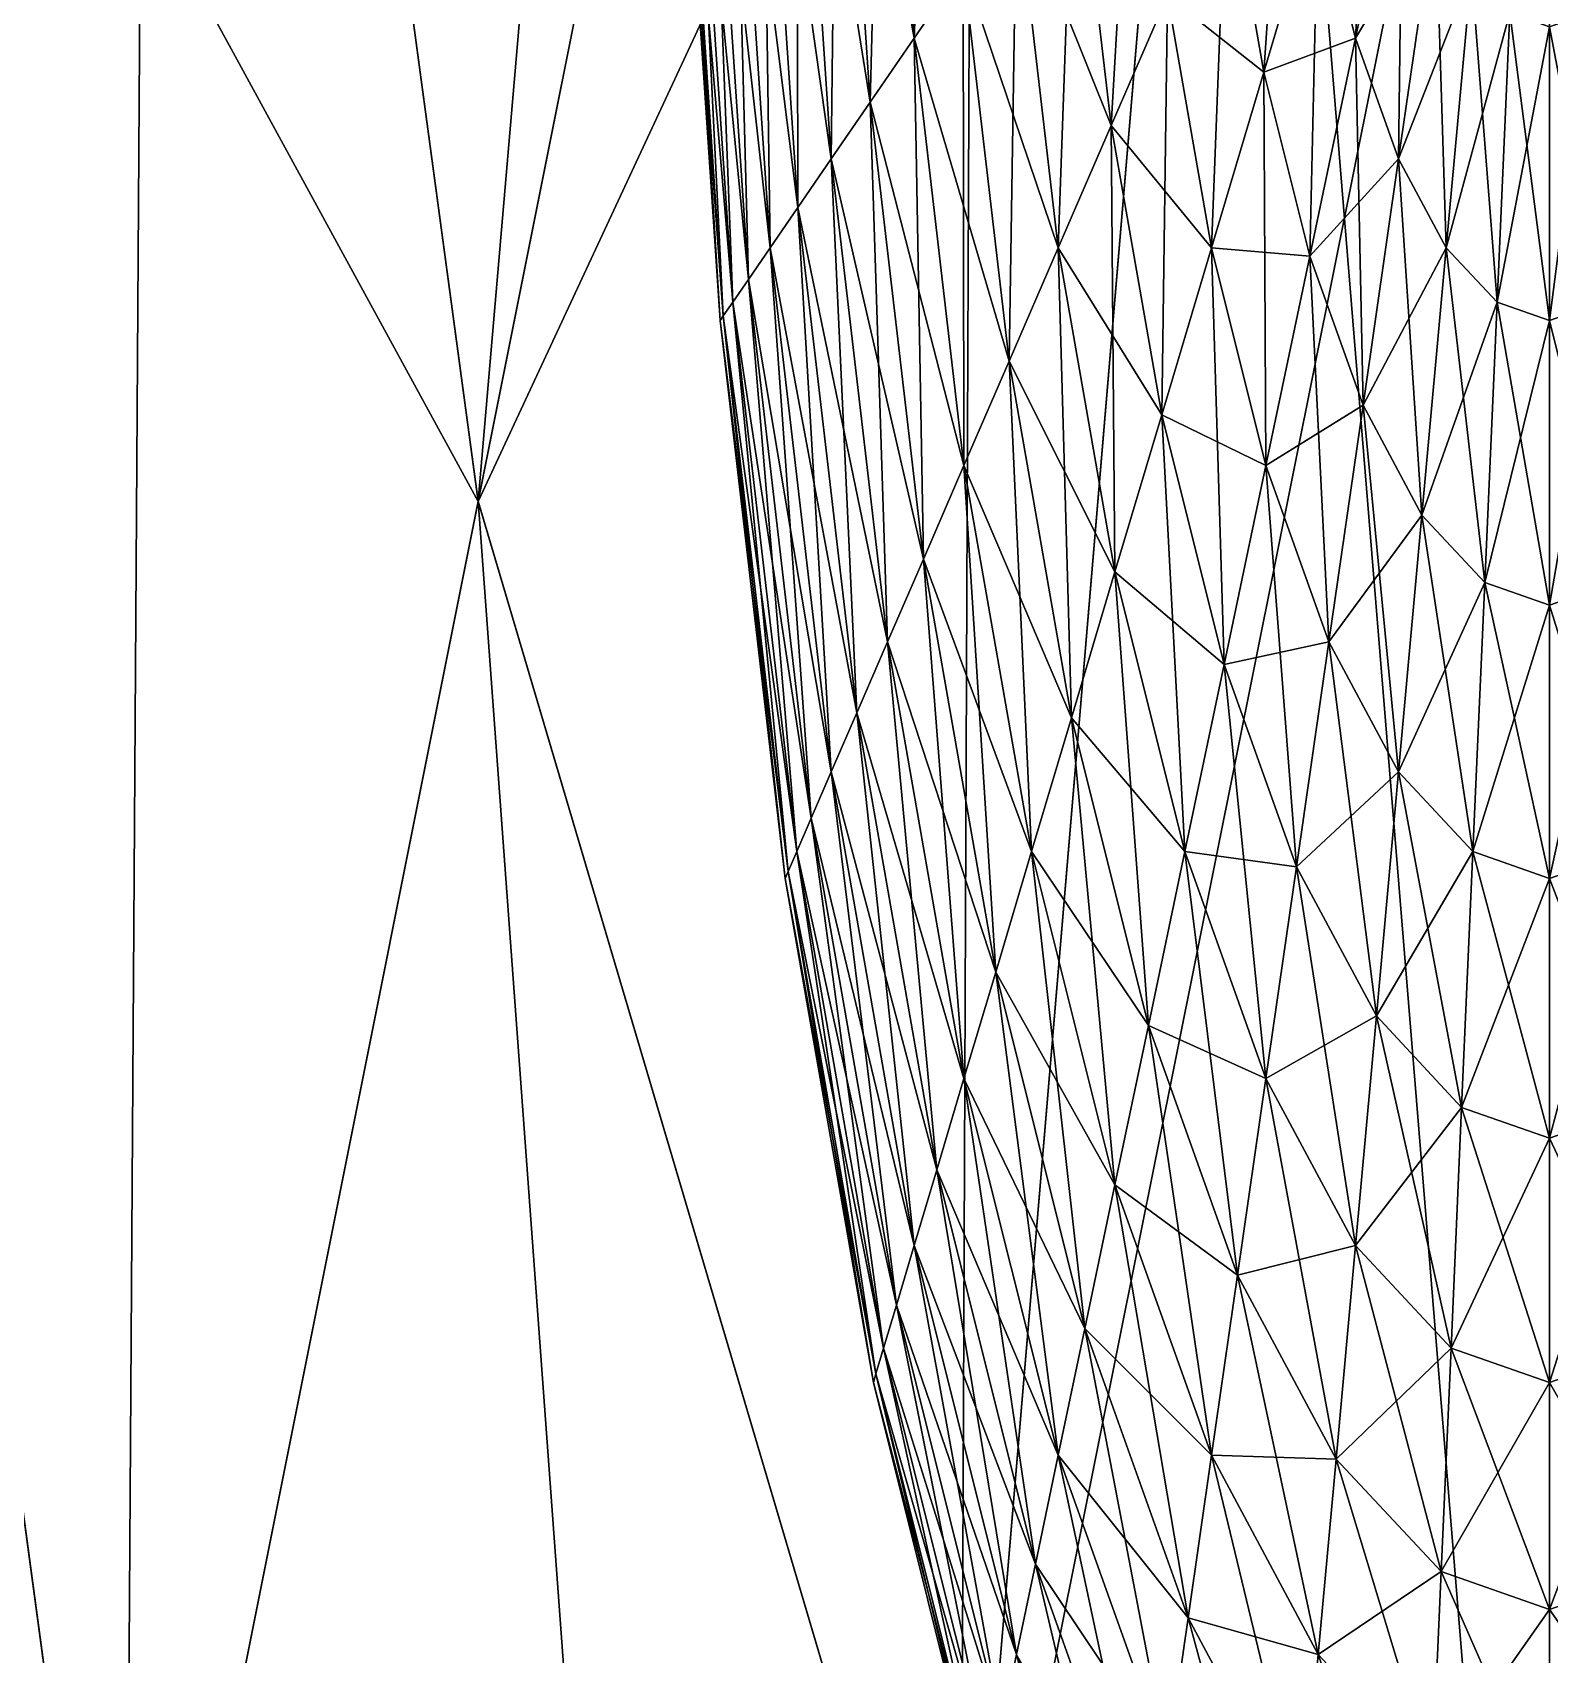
# Model space of a CAD drawing. Header units: metres. Extents: x -4.87 to 4.87, y -6.04 to 1.46.
# Drawn here: x -0.688 to 0, y -3.994 to -3.259 of the extents above; entities that cross this region are included whole.
import ezdxf

# ---------------------------------------------------------------- set-up
doc = ezdxf.new("R2010")
doc.units = ezdxf.units.M

msp = doc.modelspace()

# ---------------------------------------------------------------- linework, layer by layer
at = {"layer": 'Sphere'}
for points in [[(-0.48551, -3.47155, -0.21806), (-0.33816, -1.75674, -0.3167), (-0.6332, -2.37861, -0.21806)], [(-0.48551, -3.47155, -0.21806), (-0.25928, -2.34042, -0.3167), (-0.33816, -1.75674, -0.3167)], [(-0.25933, -2.34064, 0.61494), (-0.48555, -3.47174, 0.51631), (-0.63325, -2.37872, 0.51631)], [(-0.14257, -2.73508, 0.61494), (-0.48555, -3.47174, 0.51631), (-0.25933, -2.34064, 0.61494)], [(-0.26692, -4.21001, -0.21806), (-0.25928, -2.34042, -0.3167), (-0.48551, -3.47155, -0.21806)], [(-0.26692, -4.21001, -0.21806), (-0.14255, -2.73479, -0.3167), (-0.25928, -2.34042, -0.3167)], [(-0.48555, -3.47174, 0.51631), (-0.84194, -2.81857, 0.35908), (-0.63325, -2.37872, 0.51631)], [(-0.64554, -4.27172, -0.06084), (-0.6332, -2.37861, -0.21806), (-0.84192, -2.81853, -0.06084)], [(-0.64554, -4.27172, -0.06084), (-0.48551, -3.47155, -0.21806), (-0.6332, -2.37861, -0.21806)], [(-0.14257, -2.73508, 0.61494), (-0.26694, -4.21027, 0.51631), (-0.48555, -3.47174, 0.51631)], [(0, -2.87994, 0.61494), (-0.26694, -4.21027, 0.51631), (-0.14257, -2.73508, 0.61494)], [(0, -4.48123, -0.21806), (-0.14255, -2.73479, -0.3167), (-0.26692, -4.21001, -0.21806)], [(0, -4.48123, -0.21806), (0, -2.87964, -0.3167), (-0.14255, -2.73479, -0.3167)], [(-0.64555, -4.27179, 0.35908), (-0.92109, -2.98541, 0.14912), (-0.84194, -2.81857, 0.35908)], [(-0.48555, -3.47174, 0.51631), (-0.64555, -4.27179, 0.35908), (-0.84194, -2.81857, 0.35908)], [(-0.70625, -4.57526, 0.14912), (-0.64554, -4.27172, -0.06084), (-0.84192, -2.81853, -0.06084)], [(0, -2.87994, 0.61494), (0, -4.48151, 0.51631), (-0.26694, -4.21027, 0.51631)], [(-0.64555, -4.27179, 0.35908), (-0.70625, -4.57526, 0.14912), (-0.92109, -2.98541, 0.14912)], [(-0.26694, -4.21027, 0.51631), (-0.64555, -4.27179, 0.35908), (-0.48555, -3.47174, 0.51631)], [(-0.3549, -5.2536, -0.06084), (-0.48551, -3.47155, -0.21806), (-0.64554, -4.27172, -0.06084)], [(-0.3549, -5.2536, -0.06084), (-0.26692, -4.21001, -0.21806), (-0.48551, -3.47155, -0.21806)]]:
    msp.add_3dface(points, dxfattribs=at)
at = {"layer": 'Sphere 1'}
for points in [[(-0.28794, -3.26168, 0.09847), (-0.27854, -3.03894, 0.07274), (-0.30176, -3.05531, 0.09847)], [(-0.28794, -3.26168, 0.09847), (-0.26578, -3.22943, 0.07274), (-0.27854, -3.03894, 0.07274)], [(-0.28794, -3.26168, 0.6127), (-0.32268, -3.07007, 0.58501), (-0.30176, -3.05531, 0.6127)], [(-0.3079, -3.29074, 0.12615), (-0.30176, -3.05531, 0.09847), (-0.32268, -3.07007, 0.12615)], [(-0.3079, -3.29074, 0.12615), (-0.28794, -3.26168, 0.09847), (-0.30176, -3.05531, 0.09847)], [(-0.26578, -3.22943, 0.63842), (-0.28794, -3.26168, 0.6127), (-0.30176, -3.05531, 0.6127)], [(-0.3079, -3.29074, 0.58501), (-0.34115, -3.08309, 0.55558), (-0.32268, -3.07007, 0.58501)], [(-0.32552, -3.31639, 0.15558), (-0.32268, -3.07007, 0.12615), (-0.34115, -3.08309, 0.15558)], [(-0.32552, -3.31639, 0.15558), (-0.3079, -3.29074, 0.12615), (-0.32268, -3.07007, 0.12615)], [(-0.28794, -3.26168, 0.6127), (-0.3079, -3.29074, 0.58501), (-0.32268, -3.07007, 0.58501)], [(-0.32552, -3.31639, 0.55558), (-0.35701, -3.09428, 0.52463), (-0.34115, -3.08309, 0.55558)], [(-0.34066, -3.33844, 0.18653), (-0.34115, -3.08309, 0.15558), (-0.35701, -3.09428, 0.18653)], [(-0.3079, -3.29074, 0.58501), (-0.32552, -3.31639, 0.55558), (-0.34115, -3.08309, 0.55558)], [(-0.34066, -3.33844, 0.18653), (-0.32552, -3.31639, 0.15558), (-0.34115, -3.08309, 0.15558)], [(-0.34066, -3.33844, 0.52463), (-0.37017, -3.10356, 0.49239), (-0.35701, -3.09428, 0.52463)], [(-0.35321, -3.35671, 0.21877), (-0.35701, -3.09428, 0.18653), (-0.37017, -3.10356, 0.21877)], [(-0.32552, -3.31639, 0.55558), (-0.34066, -3.33844, 0.52463), (-0.35701, -3.09428, 0.52463)], [(-0.35321, -3.35671, 0.21877), (-0.34066, -3.33844, 0.18653), (-0.35701, -3.09428, 0.18653)], [(-0.35321, -3.35671, 0.49239), (-0.3805, -3.11085, 0.45911), (-0.37017, -3.10356, 0.49239)], [(-0.36307, -3.37106, 0.25205), (-0.37017, -3.10356, 0.21877), (-0.3805, -3.11085, 0.25205)], [(-0.34066, -3.33844, 0.52463), (-0.35321, -3.35671, 0.49239), (-0.37017, -3.10356, 0.49239)], [(-0.36307, -3.37106, 0.25205), (-0.35321, -3.35671, 0.21877), (-0.37017, -3.10356, 0.21877)], [(-0.08794, -3.26168, -0.0203), (-0.07931, -3.10866, -0.03079), (-0.1048, -3.19423, -0.0203)], [(-0.08794, -3.26168, -0.0203), (-0.06655, -3.1597, -0.03079), (-0.07931, -3.10866, -0.03079)], [(-0.37017, -3.38139, 0.42504), (-0.39242, -3.11926, 0.39044), (-0.38794, -3.11609, 0.42504)], [(-0.37445, -3.38763, 0.32072), (-0.38794, -3.11609, 0.28612), (-0.39242, -3.11926, 0.32072)], [(-0.36307, -3.37106, 0.45911), (-0.38794, -3.11609, 0.42504), (-0.3805, -3.11085, 0.45911)], [(-0.37017, -3.38139, 0.28612), (-0.3805, -3.11085, 0.25205), (-0.38794, -3.11609, 0.28612)], [(-0.36307, -3.37106, 0.45911), (-0.37017, -3.38139, 0.42504), (-0.38794, -3.11609, 0.42504)], [(-0.37445, -3.38763, 0.32072), (-0.37017, -3.38139, 0.28612), (-0.38794, -3.11609, 0.28612)], [(-0.35321, -3.35671, 0.49239), (-0.36307, -3.37106, 0.45911), (-0.3805, -3.11085, 0.45911)], [(-0.37017, -3.38139, 0.28612), (-0.36307, -3.37106, 0.25205), (-0.3805, -3.11085, 0.25205)], [(-0.19869, -3.30134, 0.02792), (-0.18794, -3.11609, 0.00917), (-0.21559, -3.15635, 0.02792)], [(-0.19869, -3.30134, 0.02792), (-0.1732, -3.24248, 0.00917), (-0.18794, -3.11609, 0.00917)], [(-0.1295, -3.27712, -0.00694), (-0.11848, -3.11609, -0.0203), (-0.1464, -3.18057, -0.00694)], [(-0.1295, -3.27712, -0.00694), (-0.1048, -3.19423, -0.0203), (-0.11848, -3.11609, -0.0203)], [(-0.37445, -3.38763, 0.39044), (-0.39392, -3.12031, 0.35558), (-0.39242, -3.11926, 0.39044)], [(-0.37588, -3.38971, 0.35558), (-0.39242, -3.11926, 0.32072), (-0.39392, -3.12031, 0.35558)], [(-0.37445, -3.38763, 0.39044), (-0.37588, -3.38971, 0.35558), (-0.39392, -3.12031, 0.35558)], [(-0.37017, -3.38139, 0.42504), (-0.37445, -3.38763, 0.39044), (-0.39242, -3.11926, 0.39044)], [(-0.37588, -3.38971, 0.35558), (-0.37445, -3.38763, 0.32072), (-0.39242, -3.11926, 0.32072)], [(-0.22267, -3.35671, 0.04916), (-0.21559, -3.15635, 0.02792), (-0.24161, -3.19423, 0.04916)], [(-0.19869, -3.30134, 0.68324), (-0.24161, -3.19423, 0.662), (-0.21559, -3.15636, 0.68324)], [(-0.22267, -3.35671, 0.04916), (-0.19869, -3.30134, 0.02792), (-0.21559, -3.15635, 0.02792)], [(-0.1732, -3.24248, 0.70199), (-0.19869, -3.30134, 0.68324), (-0.21559, -3.15636, 0.68324)], [(-0.06655, -3.1597, 0.74195), (-0.08794, -3.26168, 0.73146), (-0.1048, -3.19423, 0.73146)], [(-0.05176, -3.20111, 0.74195), (-0.08794, -3.26168, 0.73146), (-0.06655, -3.1597, 0.74195)], [(-0.0684, -3.31639, -0.0203), (-0.06655, -3.1597, -0.03079), (-0.08794, -3.26168, -0.0203)], [(-0.0684, -3.31639, -0.0203), (-0.05176, -3.2011, -0.03079), (-0.06655, -3.1597, -0.03079)], [(-0.1295, -3.27712, 0.7181), (-0.1732, -3.24248, 0.70199), (-0.1464, -3.18057, 0.7181)], [(-0.15321, -3.35671, 0.00917), (-0.1464, -3.18057, -0.00694), (-0.1732, -3.24248, 0.00917)], [(-0.15321, -3.35671, 0.00917), (-0.1295, -3.27712, -0.00694), (-0.1464, -3.18057, -0.00694)], [(-0.1048, -3.19423, 0.73146), (-0.1295, -3.27712, 0.7181), (-0.1464, -3.18057, 0.7181)], [(-0.22267, -3.35671, 0.662), (-0.26578, -3.22943, 0.63842), (-0.24161, -3.19423, 0.662)], [(-0.24495, -3.40816, 0.07274), (-0.24161, -3.19423, 0.04916), (-0.26578, -3.22943, 0.07274)], [(-0.24495, -3.40816, 0.07274), (-0.22267, -3.35671, 0.04916), (-0.24161, -3.19423, 0.04916)], [(-0.19869, -3.30134, 0.68324), (-0.22267, -3.35671, 0.662), (-0.24161, -3.19423, 0.662)], [(-0.08794, -3.26168, 0.73146), (-0.1295, -3.27712, 0.7181), (-0.1048, -3.19423, 0.73146)], [(-0.10866, -3.36047, -0.00694), (-0.1048, -3.19423, -0.0203), (-0.1295, -3.27712, -0.00694)], [(-0.10866, -3.36047, -0.00694), (-0.08794, -3.26168, -0.0203), (-0.1048, -3.19423, -0.0203)], [(-0.05176, -3.20111, 0.74195), (-0.0684, -3.31639, 0.73146), (-0.08794, -3.26168, 0.73146)], [(-0.04679, -3.3567, -0.0203), (-0.05176, -3.2011, -0.03079), (-0.0684, -3.31639, -0.0203)], [(-0.03541, -3.23161, 0.74195), (-0.0684, -3.31639, 0.73146), (-0.05176, -3.20111, 0.74195)], [(-0.04679, -3.3567, -0.0203), (-0.03541, -3.23161, -0.03079), (-0.05176, -3.2011, -0.03079)], [(-0.24495, -3.40816, 0.63842), (-0.28794, -3.26168, 0.6127), (-0.26578, -3.22943, 0.63842)], [(-0.26536, -3.45531, 0.09847), (-0.26578, -3.22943, 0.07274), (-0.28794, -3.26168, 0.09847)], [(-0.22267, -3.35671, 0.662), (-0.24495, -3.40816, 0.63842), (-0.26578, -3.22943, 0.63842)], [(-0.26536, -3.45531, 0.09847), (-0.24495, -3.40816, 0.07274), (-0.26578, -3.22943, 0.07274)], [(-0.03541, -3.23161, 0.74195), (-0.04679, -3.35671, 0.73146), (-0.0684, -3.31639, 0.73146)], [(-0.01798, -3.25029, 0.74195), (-0.04679, -3.35671, 0.73146), (-0.03541, -3.23161, 0.74195)], [(-0.02376, -3.38139, -0.0203), (-0.03541, -3.23161, -0.03079), (-0.04679, -3.3567, -0.0203)], [(-0.02376, -3.38139, -0.0203), (-0.01798, -3.25029, -0.03079), (-0.03541, -3.23161, -0.03079)], [(-0.15321, -3.35671, 0.70199), (-0.19869, -3.30134, 0.68324), (-0.1732, -3.24248, 0.70199)], [(-0.17575, -3.43238, 0.02792), (-0.1732, -3.24248, 0.00917), (-0.19869, -3.30134, 0.02792)], [(-0.17575, -3.43238, 0.02792), (-0.15321, -3.35671, 0.00917), (-0.1732, -3.24248, 0.00917)], [(-0.1295, -3.27712, 0.7181), (-0.15321, -3.35671, 0.70199), (-0.1732, -3.24248, 0.70199)], [(-0.01798, -3.25029, 0.74195), (-0.02376, -3.38139, 0.73146), (-0.04679, -3.35671, 0.73146)], [(0, -3.25659, 0.74195), (-0.02376, -3.38139, 0.73146), (-0.01798, -3.25029, 0.74195)], [(0, -3.38971, -0.0203), (-0.01798, -3.25029, -0.03079), (-0.02376, -3.38139, -0.0203)], [(0, -3.38971, -0.0203), (0, -3.25659, -0.03079), (-0.01798, -3.25029, -0.03079)], [(0.01798, -3.25029, 0.74195), (0, -3.38971, 0.73146), (0, -3.25659, 0.74195)], [(0.01798, -3.25029, 0.74195), (0.02376, -3.38139, 0.73146), (0, -3.38971, 0.73146)], [(0.02376, -3.38139, -0.0203), (0.01798, -3.25029, -0.03079), (0, -3.25659, -0.03079)], [(-0.26536, -3.45531, 0.6127), (-0.3079, -3.29074, 0.58501), (-0.28794, -3.26168, 0.6127)], [(-0.28376, -3.4978, 0.12615), (-0.28794, -3.26168, 0.09847), (-0.3079, -3.29074, 0.12615)], [(-0.24495, -3.40816, 0.63842), (-0.26536, -3.45531, 0.6127), (-0.28794, -3.26168, 0.6127)], [(-0.28376, -3.4978, 0.12615), (-0.26536, -3.45531, 0.09847), (-0.28794, -3.26168, 0.09847)], [(-0.08794, -3.26168, 0.73146), (-0.10866, -3.36047, 0.7181), (-0.1295, -3.27712, 0.7181)], [(-0.0684, -3.31639, 0.73146), (-0.10866, -3.36047, 0.7181), (-0.08794, -3.26168, 0.73146)], [(-0.08452, -3.42807, -0.00694), (-0.08794, -3.26168, -0.0203), (-0.10866, -3.36047, -0.00694)], [(-0.08452, -3.42807, -0.00694), (-0.0684, -3.31639, -0.0203), (-0.08794, -3.26168, -0.0203)], [(0, -3.25659, 0.74195), (0, -3.38971, 0.73146), (-0.02376, -3.38139, 0.73146)], [(0.02376, -3.38139, -0.0203), (0, -3.25659, -0.03079), (0, -3.38971, -0.0203)], [(-0.10866, -3.36047, 0.7181), (-0.15321, -3.35671, 0.70199), (-0.1295, -3.27712, 0.7181)], [(-0.12856, -3.45531, 0.00917), (-0.1295, -3.27712, -0.00694), (-0.15321, -3.35671, 0.00917)], [(-0.12856, -3.45531, 0.00917), (-0.10866, -3.36047, -0.00694), (-0.1295, -3.27712, -0.00694)], [(-0.28376, -3.4978, 0.58501), (-0.32552, -3.31639, 0.55558), (-0.3079, -3.29074, 0.58501)], [(-0.3, -3.5353, 0.15558), (-0.3079, -3.29074, 0.12615), (-0.32552, -3.31639, 0.15558)], [(-0.26536, -3.45531, 0.6127), (-0.28376, -3.4978, 0.58501), (-0.3079, -3.29074, 0.58501)], [(-0.3, -3.5353, 0.15558), (-0.28376, -3.4978, 0.12615), (-0.3079, -3.29074, 0.12615)], [(-0.17575, -3.43238, 0.68324), (-0.22267, -3.35671, 0.662), (-0.19869, -3.30134, 0.68324)], [(-0.19696, -3.50356, 0.04916), (-0.19869, -3.30134, 0.02792), (-0.22267, -3.35671, 0.04916)], [(-0.15321, -3.35671, 0.70199), (-0.17575, -3.43238, 0.68324), (-0.19869, -3.30134, 0.68324)], [(-0.19696, -3.50356, 0.04916), (-0.17575, -3.43238, 0.02792), (-0.19869, -3.30134, 0.02792)], [(-0.3, -3.5353, 0.55558), (-0.34066, -3.33844, 0.52463), (-0.32552, -3.31639, 0.55558)], [(-0.31395, -3.56752, 0.18653), (-0.32552, -3.31639, 0.15558), (-0.34066, -3.33844, 0.18653)], [(-0.28376, -3.4978, 0.58501), (-0.3, -3.5353, 0.55558), (-0.32552, -3.31639, 0.55558)], [(-0.31395, -3.56752, 0.18653), (-0.3, -3.5353, 0.15558), (-0.32552, -3.31639, 0.15558)], [(-0.0684, -3.31639, 0.73146), (-0.08452, -3.42807, 0.7181), (-0.10866, -3.36047, 0.7181)], [(-0.04679, -3.35671, 0.73146), (-0.08452, -3.42807, 0.7181), (-0.0684, -3.31639, 0.73146)], [(-0.05782, -3.47788, -0.00694), (-0.0684, -3.31639, -0.0203), (-0.08452, -3.42807, -0.00694)], [(-0.05782, -3.47788, -0.00694), (-0.04679, -3.3567, -0.0203), (-0.0684, -3.31639, -0.0203)], [(-0.31395, -3.56752, 0.52463), (-0.35321, -3.35671, 0.49239), (-0.34066, -3.33844, 0.52463)], [(-0.32552, -3.59423, 0.21877), (-0.34066, -3.33844, 0.18653), (-0.35321, -3.35671, 0.21877)], [(-0.3, -3.5353, 0.55558), (-0.31395, -3.56752, 0.52463), (-0.34066, -3.33844, 0.52463)], [(-0.32552, -3.59423, 0.21877), (-0.31395, -3.56752, 0.18653), (-0.34066, -3.33844, 0.18653)], [(-0.32552, -3.59423, 0.49239), (-0.36307, -3.37106, 0.45911), (-0.35321, -3.35671, 0.49239)], [(-0.33461, -3.61522, 0.25205), (-0.35321, -3.35671, 0.21877), (-0.36307, -3.37106, 0.25205)], [(-0.31395, -3.56752, 0.52463), (-0.32552, -3.59423, 0.49239), (-0.35321, -3.35671, 0.49239)], [(-0.33461, -3.61522, 0.25205), (-0.32552, -3.59423, 0.21877), (-0.35321, -3.35671, 0.21877)], [(-0.19696, -3.50356, 0.662), (-0.24495, -3.40816, 0.63842), (-0.22267, -3.35671, 0.662)], [(-0.21667, -3.56971, 0.07274), (-0.22267, -3.35671, 0.04916), (-0.24495, -3.40816, 0.07274)], [(-0.17575, -3.43238, 0.68324), (-0.19696, -3.50356, 0.662), (-0.22267, -3.35671, 0.662)], [(-0.21667, -3.56971, 0.07274), (-0.19696, -3.50356, 0.04916), (-0.22267, -3.35671, 0.04916)], [(-0.12856, -3.45531, 0.70199), (-0.17575, -3.43238, 0.68324), (-0.15321, -3.35671, 0.70199)], [(-0.14747, -3.54549, 0.02792), (-0.15321, -3.35671, 0.00917), (-0.17575, -3.43238, 0.02792)], [(-0.10866, -3.36047, 0.7181), (-0.12856, -3.45531, 0.70199), (-0.15321, -3.35671, 0.70199)], [(-0.14747, -3.54549, 0.02792), (-0.12856, -3.45531, 0.00917), (-0.15321, -3.35671, 0.00917)], [(-0.04679, -3.35671, 0.73146), (-0.05782, -3.47789, 0.7181), (-0.08452, -3.42807, 0.7181)], [(-0.02935, -3.50839, -0.00694), (-0.04679, -3.3567, -0.0203), (-0.05782, -3.47788, -0.00694)], [(-0.02376, -3.38139, 0.73146), (-0.05782, -3.47789, 0.7181), (-0.04679, -3.35671, 0.73146)], [(-0.02935, -3.50839, -0.00694), (-0.02376, -3.38139, -0.0203), (-0.04679, -3.3567, -0.0203)], [(-0.08452, -3.42807, 0.7181), (-0.12856, -3.45531, 0.70199), (-0.10866, -3.36047, 0.7181)], [(-0.1, -3.5353, 0.00917), (-0.10866, -3.36047, -0.00694), (-0.12856, -3.45531, 0.00917)], [(-0.1, -3.5353, 0.00917), (-0.08452, -3.42807, -0.00694), (-0.10866, -3.36047, -0.00694)], [(-0.33461, -3.61522, 0.45911), (-0.37017, -3.38139, 0.42504), (-0.36307, -3.37106, 0.45911)], [(-0.34115, -3.63032, 0.28612), (-0.36307, -3.37106, 0.25205), (-0.37017, -3.38139, 0.28612)], [(-0.32552, -3.59423, 0.49239), (-0.33461, -3.61522, 0.45911), (-0.36307, -3.37106, 0.45911)], [(-0.34115, -3.63032, 0.28612), (-0.33461, -3.61522, 0.25205), (-0.36307, -3.37106, 0.25205)], [(-0.34115, -3.63032, 0.42504), (-0.37445, -3.38763, 0.39044), (-0.37017, -3.38139, 0.42504)], [(-0.34509, -3.63943, 0.32072), (-0.37017, -3.38139, 0.28612), (-0.37445, -3.38763, 0.32072)], [(-0.33461, -3.61522, 0.45911), (-0.34115, -3.63032, 0.42504), (-0.37017, -3.38139, 0.42504)], [(-0.34509, -3.63943, 0.32072), (-0.34115, -3.63032, 0.28612), (-0.37017, -3.38139, 0.28612)], [(-0.02376, -3.38139, 0.73146), (-0.02935, -3.50839, 0.7181), (-0.05782, -3.47789, 0.7181)], [(0, -3.38971, 0.73146), (-0.02935, -3.50839, 0.7181), (-0.02376, -3.38139, 0.73146)], [(0, -3.51866, -0.00694), (-0.02376, -3.38139, -0.0203), (-0.02935, -3.50839, -0.00694)], [(0, -3.51866, -0.00694), (0, -3.38971, -0.0203), (-0.02376, -3.38139, -0.0203)], [(0.02376, -3.38139, 0.73146), (0, -3.51866, 0.7181), (0, -3.38971, 0.73146)], [(0.02376, -3.38139, 0.73146), (0.02936, -3.50839, 0.7181), (0, -3.51866, 0.7181)], [(0.02936, -3.50839, -0.00694), (0.02376, -3.38139, -0.0203), (0, -3.38971, -0.0203)], [(-0.34509, -3.63943, 0.39044), (-0.37588, -3.38971, 0.35558), (-0.37445, -3.38763, 0.39044)], [(-0.34641, -3.64248, 0.35558), (-0.37445, -3.38763, 0.32072), (-0.37588, -3.38971, 0.35558)], [(-0.34115, -3.63032, 0.42504), (-0.34509, -3.63943, 0.39044), (-0.37445, -3.38763, 0.39044)], [(-0.34641, -3.64248, 0.35558), (-0.34509, -3.63943, 0.32072), (-0.37445, -3.38763, 0.32072)], [(-0.34509, -3.63943, 0.39044), (-0.34641, -3.64248, 0.35558), (-0.37588, -3.38971, 0.35558)], [(0, -3.38971, 0.73146), (0, -3.51866, 0.7181), (-0.02935, -3.50839, 0.7181)], [(0.02936, -3.50839, -0.00694), (0, -3.38971, -0.0203), (0, -3.51866, -0.00694)], [(-0.21667, -3.56971, 0.63842), (-0.26536, -3.45531, 0.6127), (-0.24495, -3.40816, 0.63842)], [(-0.23473, -3.63032, 0.09847), (-0.24495, -3.40816, 0.07274), (-0.26536, -3.45531, 0.09847)], [(-0.19696, -3.50356, 0.662), (-0.21667, -3.56971, 0.63842), (-0.24495, -3.40816, 0.63842)], [(-0.23473, -3.63032, 0.09847), (-0.21667, -3.56971, 0.07274), (-0.24495, -3.40816, 0.07274)], [(-0.14747, -3.54549, 0.68324), (-0.19696, -3.50356, 0.662), (-0.17575, -3.43238, 0.68324)], [(-0.16527, -3.63032, 0.04916), (-0.17575, -3.43238, 0.02792), (-0.19696, -3.50356, 0.04916)], [(-0.12856, -3.45531, 0.70199), (-0.14747, -3.54549, 0.68324), (-0.17575, -3.43238, 0.68324)], [(-0.16527, -3.63032, 0.04916), (-0.14747, -3.54549, 0.02792), (-0.17575, -3.43238, 0.02792)], [(-0.08452, -3.42807, 0.7181), (-0.1, -3.5353, 0.70199), (-0.12856, -3.45531, 0.70199)], [(-0.05782, -3.47789, 0.7181), (-0.1, -3.5353, 0.70199), (-0.08452, -3.42807, 0.7181)], [(-0.0684, -3.59423, 0.00917), (-0.08452, -3.42807, -0.00694), (-0.1, -3.5353, 0.00917)], [(-0.0684, -3.59423, 0.00917), (-0.05782, -3.47788, -0.00694), (-0.08452, -3.42807, -0.00694)], [(-0.23473, -3.63032, 0.6127), (-0.28376, -3.4978, 0.58501), (-0.26536, -3.45531, 0.6127)], [(-0.251, -3.68494, 0.12615), (-0.26536, -3.45531, 0.09847), (-0.28376, -3.4978, 0.12615)], [(-0.21667, -3.56971, 0.63842), (-0.23473, -3.63032, 0.6127), (-0.26536, -3.45531, 0.6127)], [(-0.251, -3.68494, 0.12615), (-0.23473, -3.63032, 0.09847), (-0.26536, -3.45531, 0.09847)], [(-0.1, -3.5353, 0.70199), (-0.14747, -3.54549, 0.68324), (-0.12856, -3.45531, 0.70199)], [(-0.11471, -3.63725, 0.02792), (-0.12856, -3.45531, 0.00917), (-0.14747, -3.54549, 0.02792)], [(-0.11471, -3.63725, 0.02792), (-0.1, -3.5353, 0.00917), (-0.12856, -3.45531, 0.00917)], [(-0.05782, -3.47789, 0.7181), (-0.0684, -3.59423, 0.70199), (-0.1, -3.5353, 0.70199)], [(-0.03473, -3.63032, 0.00917), (-0.05782, -3.47788, -0.00694), (-0.0684, -3.59423, 0.00917)], [(-0.02935, -3.50839, 0.7181), (-0.0684, -3.59423, 0.70199), (-0.05782, -3.47789, 0.7181)], [(-0.03473, -3.63032, 0.00917), (-0.02935, -3.50839, -0.00694), (-0.05782, -3.47788, -0.00694)], [(-0.251, -3.68494, 0.58501), (-0.3, -3.5353, 0.55558), (-0.28376, -3.4978, 0.58501)], [(-0.26536, -3.73315, 0.15558), (-0.28376, -3.4978, 0.12615), (-0.3, -3.5353, 0.15558)], [(-0.23473, -3.63032, 0.6127), (-0.251, -3.68494, 0.58501), (-0.28376, -3.4978, 0.58501)], [(-0.26536, -3.73315, 0.15558), (-0.251, -3.68494, 0.12615), (-0.28376, -3.4978, 0.12615)], [(-0.16527, -3.63032, 0.662), (-0.21667, -3.56971, 0.63842), (-0.19696, -3.50356, 0.662)], [(-0.18181, -3.70916, 0.07274), (-0.19696, -3.50356, 0.04916), (-0.21667, -3.56971, 0.07274)], [(-0.14747, -3.54549, 0.68324), (-0.16527, -3.63032, 0.662), (-0.19696, -3.50356, 0.662)], [(-0.18181, -3.70916, 0.07274), (-0.16527, -3.63032, 0.04916), (-0.19696, -3.50356, 0.04916)], [(-0.02935, -3.50839, 0.7181), (-0.03473, -3.63032, 0.70199), (-0.0684, -3.59423, 0.70199)], [(0, -3.51866, 0.7181), (-0.03473, -3.63032, 0.70199), (-0.02935, -3.50839, 0.7181)], [(0, -3.64247, 0.00917), (-0.02935, -3.50839, -0.00694), (-0.03473, -3.63032, 0.00917)], [(0, -3.64247, 0.00917), (0, -3.51866, -0.00694), (-0.02935, -3.50839, -0.00694)], [(0.02936, -3.50839, 0.7181), (0, -3.64248, 0.70199), (0, -3.51866, 0.7181)], [(0.02936, -3.50839, 0.7181), (0.03473, -3.63032, 0.70199), (0, -3.64248, 0.70199)], [(0.03473, -3.63032, 0.00917), (0.02936, -3.50839, -0.00694), (0, -3.51866, -0.00694)], [(0, -3.51866, 0.7181), (0, -3.64248, 0.70199), (-0.03473, -3.63032, 0.70199)], [(0.03473, -3.63032, 0.00917), (0, -3.51866, -0.00694), (0, -3.64247, 0.00917)], [(-0.26536, -3.73315, 0.55558), (-0.31395, -3.56752, 0.52463), (-0.3, -3.5353, 0.55558)], [(-0.27771, -3.77458, 0.18653), (-0.3, -3.5353, 0.15558), (-0.31395, -3.56752, 0.18653)], [(-0.251, -3.68494, 0.58501), (-0.26536, -3.73315, 0.55558), (-0.3, -3.5353, 0.55558)], [(-0.27771, -3.77458, 0.18653), (-0.26536, -3.73315, 0.15558), (-0.3, -3.5353, 0.15558)], [(-0.1, -3.5353, 0.70199), (-0.11471, -3.63725, 0.68324), (-0.14747, -3.54549, 0.68324)], [(-0.0684, -3.59423, 0.70199), (-0.11471, -3.63725, 0.68324), (-0.1, -3.5353, 0.70199)], [(-0.07847, -3.70485, 0.02792), (-0.1, -3.5353, 0.00917), (-0.11471, -3.63725, 0.02792)], [(-0.07847, -3.70485, 0.02792), (-0.0684, -3.59423, 0.00917), (-0.1, -3.5353, 0.00917)], [(-0.11471, -3.63725, 0.68324), (-0.16527, -3.63032, 0.662), (-0.14747, -3.54549, 0.68324)], [(-0.12856, -3.73315, 0.04916), (-0.14747, -3.54549, 0.02792), (-0.16527, -3.63032, 0.04916)], [(-0.12856, -3.73315, 0.04916), (-0.11471, -3.63725, 0.02792), (-0.14747, -3.54549, 0.02792)], [(-0.27771, -3.77458, 0.52463), (-0.32552, -3.59423, 0.49239), (-0.31395, -3.56752, 0.52463)], [(-0.28794, -3.80891, 0.21877), (-0.31395, -3.56752, 0.18653), (-0.32552, -3.59423, 0.21877)], [(-0.26536, -3.73315, 0.55558), (-0.27771, -3.77458, 0.52463), (-0.31395, -3.56752, 0.52463)], [(-0.28794, -3.80891, 0.21877), (-0.27771, -3.77458, 0.18653), (-0.31395, -3.56752, 0.18653)], [(-0.18181, -3.70916, 0.63842), (-0.23473, -3.63032, 0.6127), (-0.21667, -3.56971, 0.63842)], [(-0.19696, -3.78139, 0.09847), (-0.21667, -3.56971, 0.07274), (-0.23473, -3.63032, 0.09847)], [(-0.16527, -3.63032, 0.662), (-0.18181, -3.70916, 0.63842), (-0.21667, -3.56971, 0.63842)], [(-0.19696, -3.78139, 0.09847), (-0.18181, -3.70916, 0.07274), (-0.21667, -3.56971, 0.07274)], [(-0.28794, -3.80891, 0.49239), (-0.33461, -3.61522, 0.45911), (-0.32552, -3.59423, 0.49239)], [(-0.29598, -3.83589, 0.25205), (-0.32552, -3.59423, 0.21877), (-0.33461, -3.61522, 0.25205)], [(-0.27771, -3.77458, 0.52463), (-0.28794, -3.80891, 0.49239), (-0.32552, -3.59423, 0.49239)], [(-0.29598, -3.83589, 0.25205), (-0.28794, -3.80891, 0.21877), (-0.32552, -3.59423, 0.21877)], [(-0.0684, -3.59423, 0.70199), (-0.07847, -3.70485, 0.68324), (-0.11471, -3.63725, 0.68324)], [(-0.03473, -3.63032, 0.70199), (-0.07847, -3.70485, 0.68324), (-0.0684, -3.59423, 0.70199)], [(-0.03984, -3.74625, 0.02792), (-0.0684, -3.59423, 0.00917), (-0.07847, -3.70485, 0.02792)], [(-0.03984, -3.74625, 0.02792), (-0.03473, -3.63032, 0.00917), (-0.0684, -3.59423, 0.00917)], [(-0.29598, -3.83589, 0.45911), (-0.34115, -3.63032, 0.42504), (-0.33461, -3.61522, 0.45911)], [(-0.30176, -3.85531, 0.28612), (-0.33461, -3.61522, 0.25205), (-0.34115, -3.63032, 0.28612)], [(-0.28794, -3.80891, 0.49239), (-0.29598, -3.83589, 0.45911), (-0.33461, -3.61522, 0.45911)], [(-0.30176, -3.85531, 0.28612), (-0.29598, -3.83589, 0.25205), (-0.33461, -3.61522, 0.25205)], [(-0.30176, -3.85531, 0.42504), (-0.34509, -3.63943, 0.39044), (-0.34115, -3.63032, 0.42504)], [(-0.30525, -3.86702, 0.32072), (-0.34115, -3.63032, 0.28612), (-0.34509, -3.63943, 0.32072)], [(-0.29598, -3.83589, 0.45911), (-0.30176, -3.85531, 0.42504), (-0.34115, -3.63032, 0.42504)], [(-0.30525, -3.86702, 0.32072), (-0.30176, -3.85531, 0.28612), (-0.34115, -3.63032, 0.28612)], [(-0.19696, -3.78139, 0.6127), (-0.251, -3.68494, 0.58501), (-0.23473, -3.63032, 0.6127)], [(-0.21061, -3.84649, 0.12615), (-0.23473, -3.63032, 0.09847), (-0.251, -3.68494, 0.12615)], [(-0.18181, -3.70916, 0.63842), (-0.19696, -3.78139, 0.6127), (-0.23473, -3.63032, 0.6127)], [(-0.21061, -3.84649, 0.12615), (-0.19696, -3.78139, 0.09847), (-0.23473, -3.63032, 0.09847)], [(-0.12856, -3.73315, 0.662), (-0.18181, -3.70916, 0.63842), (-0.16527, -3.63032, 0.662)], [(-0.14142, -3.82227, 0.07274), (-0.16527, -3.63032, 0.04916), (-0.18181, -3.70916, 0.07274)], [(-0.11471, -3.63725, 0.68324), (-0.12856, -3.73315, 0.662), (-0.16527, -3.63032, 0.662)], [(-0.14142, -3.82227, 0.07274), (-0.12856, -3.73315, 0.04916), (-0.16527, -3.63032, 0.04916)], [(-0.03473, -3.63032, 0.70199), (-0.03984, -3.74626, 0.68324), (-0.07847, -3.70485, 0.68324)], [(0, -3.64248, 0.70199), (-0.03984, -3.74626, 0.68324), (-0.03473, -3.63032, 0.70199)], [(0, -3.7602, 0.02792), (-0.03473, -3.63032, 0.00917), (-0.03984, -3.74625, 0.02792)], [(0, -3.7602, 0.02792), (0, -3.64247, 0.00917), (-0.03473, -3.63032, 0.00917)], [(0.03473, -3.63032, 0.70199), (0, -3.7602, 0.68324), (0, -3.64248, 0.70199)], [(0.03473, -3.63032, 0.70199), (0.03984, -3.74626, 0.68324), (0, -3.7602, 0.68324)], [(0.03984, -3.74625, 0.02792), (0.03473, -3.63032, 0.00917), (0, -3.64247, 0.00917)], [(-0.07847, -3.70485, 0.68324), (-0.12856, -3.73315, 0.662), (-0.11471, -3.63725, 0.68324)], [(-0.08794, -3.80891, 0.04916), (-0.11471, -3.63725, 0.02792), (-0.12856, -3.73315, 0.04916)], [(-0.08794, -3.80891, 0.04916), (-0.07847, -3.70485, 0.02792), (-0.11471, -3.63725, 0.02792)], [(-0.30525, -3.86702, 0.39044), (-0.34641, -3.64248, 0.35558), (-0.34509, -3.63943, 0.39044)], [(-0.30642, -3.87094, 0.35558), (-0.34509, -3.63943, 0.32072), (-0.34641, -3.64248, 0.35558)], [(-0.30525, -3.86702, 0.39044), (-0.30642, -3.87094, 0.35558), (-0.34641, -3.64248, 0.35558)], [(-0.30176, -3.85531, 0.42504), (-0.30525, -3.86702, 0.39044), (-0.34509, -3.63943, 0.39044)], [(-0.30642, -3.87094, 0.35558), (-0.30525, -3.86702, 0.32072), (-0.34509, -3.63943, 0.32072)], [(0, -3.64248, 0.70199), (0, -3.7602, 0.68324), (-0.03984, -3.74626, 0.68324)], [(0.03984, -3.74625, 0.02792), (0, -3.64247, 0.00917), (0, -3.7602, 0.02792)], [(-0.21061, -3.84649, 0.58501), (-0.26536, -3.73315, 0.55558), (-0.251, -3.68494, 0.58501)], [(-0.22267, -3.90394, 0.15558), (-0.251, -3.68494, 0.12615), (-0.26536, -3.73315, 0.15558)], [(-0.19696, -3.78139, 0.6127), (-0.21061, -3.84649, 0.58501), (-0.251, -3.68494, 0.58501)], [(-0.22267, -3.90394, 0.15558), (-0.21061, -3.84649, 0.12615), (-0.251, -3.68494, 0.12615)], [(-0.07847, -3.70485, 0.68324), (-0.08794, -3.80891, 0.662), (-0.12856, -3.73315, 0.662)], [(-0.03984, -3.74626, 0.68324), (-0.08794, -3.80891, 0.662), (-0.07847, -3.70485, 0.68324)], [(-0.04465, -3.85531, 0.04916), (-0.07847, -3.70485, 0.02792), (-0.08794, -3.80891, 0.04916)], [(-0.04465, -3.85531, 0.04916), (-0.03984, -3.74625, 0.02792), (-0.07847, -3.70485, 0.02792)], [(-0.14142, -3.82227, 0.63842), (-0.19696, -3.78139, 0.6127), (-0.18181, -3.70916, 0.63842)], [(-0.15321, -3.90394, 0.09847), (-0.18181, -3.70916, 0.07274), (-0.19696, -3.78139, 0.09847)], [(-0.12856, -3.73315, 0.662), (-0.14142, -3.82227, 0.63842), (-0.18181, -3.70916, 0.63842)], [(-0.15321, -3.90394, 0.09847), (-0.14142, -3.82227, 0.07274), (-0.18181, -3.70916, 0.07274)], [(-0.22267, -3.90394, 0.55558), (-0.27771, -3.77458, 0.52463), (-0.26536, -3.73315, 0.55558)], [(-0.23302, -3.95331, 0.18653), (-0.26536, -3.73315, 0.15558), (-0.27771, -3.77458, 0.18653)], [(-0.21061, -3.84649, 0.58501), (-0.22267, -3.90394, 0.55558), (-0.26536, -3.73315, 0.55558)], [(-0.23302, -3.95331, 0.18653), (-0.22267, -3.90394, 0.15558), (-0.26536, -3.73315, 0.15558)], [(-0.08794, -3.80891, 0.662), (-0.14142, -3.82227, 0.63842), (-0.12856, -3.73315, 0.662)], [(-0.09674, -3.90562, 0.07274), (-0.12856, -3.73315, 0.04916), (-0.14142, -3.82227, 0.07274)], [(-0.09674, -3.90562, 0.07274), (-0.08794, -3.80891, 0.04916), (-0.12856, -3.73315, 0.04916)], [(-0.03984, -3.74626, 0.68324), (-0.04465, -3.85531, 0.662), (-0.08794, -3.80891, 0.662)], [(0, -3.87093, 0.04916), (-0.03984, -3.74625, 0.02792), (-0.04465, -3.85531, 0.04916)], [(0, -3.7602, 0.68324), (-0.04465, -3.85531, 0.662), (-0.03984, -3.74626, 0.68324)], [(0, -3.87093, 0.04916), (0, -3.7602, 0.02792), (-0.03984, -3.74625, 0.02792)], [(0.04465, -3.85531, 0.04916), (0.03984, -3.74625, 0.02792), (0, -3.7602, 0.02792)], [(0.03984, -3.74626, 0.68324), (0, -3.87094, 0.662), (0, -3.7602, 0.68324)], [(0.03984, -3.74626, 0.68324), (0.04465, -3.85531, 0.662), (0, -3.87094, 0.662)], [(0, -3.7602, 0.68324), (0, -3.87094, 0.662), (-0.04465, -3.85531, 0.662)], [(0.04465, -3.85531, 0.04916), (0, -3.7602, 0.02792), (0, -3.87093, 0.04916)], [(-0.23302, -3.95331, 0.52463), (-0.28794, -3.80891, 0.49239), (-0.27771, -3.77458, 0.52463)], [(-0.24161, -3.99423, 0.21877), (-0.27771, -3.77458, 0.18653), (-0.28794, -3.80891, 0.21877)], [(-0.22267, -3.90394, 0.55558), (-0.23302, -3.95331, 0.52463), (-0.27771, -3.77458, 0.52463)], [(-0.24161, -3.99423, 0.21877), (-0.23302, -3.95331, 0.18653), (-0.27771, -3.77458, 0.18653)], [(-0.15321, -3.90394, 0.6127), (-0.21061, -3.84649, 0.58501), (-0.19696, -3.78139, 0.6127)], [(-0.16383, -3.97753, 0.12615), (-0.19696, -3.78139, 0.09847), (-0.21061, -3.84649, 0.12615)], [(-0.14142, -3.82227, 0.63842), (-0.15321, -3.90394, 0.6127), (-0.19696, -3.78139, 0.6127)], [(-0.16383, -3.97753, 0.12615), (-0.15321, -3.90394, 0.09847), (-0.19696, -3.78139, 0.09847)], [(-0.24161, -3.99423, 0.49239), (-0.29598, -3.83589, 0.45911), (-0.28794, -3.80891, 0.49239)], [(-0.24835, -4.02638, 0.25205), (-0.28794, -3.80891, 0.21877), (-0.29598, -3.83589, 0.25205)], [(-0.23302, -3.95331, 0.52463), (-0.24161, -3.99423, 0.49239), (-0.28794, -3.80891, 0.49239)], [(-0.24835, -4.02638, 0.25205), (-0.24161, -3.99423, 0.21877), (-0.28794, -3.80891, 0.21877)], [(-0.08794, -3.80891, 0.662), (-0.09674, -3.90562, 0.63842), (-0.14142, -3.82227, 0.63842)], [(-0.04465, -3.85531, 0.662), (-0.09674, -3.90562, 0.63842), (-0.08794, -3.80891, 0.662)], [(-0.04911, -3.95666, 0.07274), (-0.08794, -3.80891, 0.04916), (-0.09674, -3.90562, 0.07274)], [(-0.04911, -3.95666, 0.07274), (-0.04465, -3.85531, 0.04916), (-0.08794, -3.80891, 0.04916)], [(-0.09674, -3.90562, 0.63842), (-0.15321, -3.90394, 0.6127), (-0.14142, -3.82227, 0.63842)], [(-0.1048, -3.99423, 0.09847), (-0.14142, -3.82227, 0.07274), (-0.15321, -3.90394, 0.09847)], [(-0.1048, -3.99423, 0.09847), (-0.09674, -3.90562, 0.07274), (-0.14142, -3.82227, 0.07274)], [(-0.24835, -4.02638, 0.45911), (-0.30176, -3.85531, 0.42504), (-0.29598, -3.83589, 0.45911)], [(-0.25321, -4.04953, 0.28612), (-0.29598, -3.83589, 0.25205), (-0.30176, -3.85531, 0.28612)], [(-0.24161, -3.99423, 0.49239), (-0.24835, -4.02638, 0.45911), (-0.29598, -3.83589, 0.45911)], [(-0.25321, -4.04953, 0.28612), (-0.24835, -4.02638, 0.25205), (-0.29598, -3.83589, 0.25205)], [(-0.16383, -3.97753, 0.58501), (-0.22267, -3.90394, 0.55558), (-0.21061, -3.84649, 0.58501)], [(-0.1732, -4.04248, 0.15558), (-0.21061, -3.84649, 0.12615), (-0.22267, -3.90394, 0.15558)], [(-0.15321, -3.90394, 0.6127), (-0.16383, -3.97753, 0.58501), (-0.21061, -3.84649, 0.58501)], [(-0.1732, -4.04248, 0.15558), (-0.16383, -3.97753, 0.12615), (-0.21061, -3.84649, 0.12615)], [(-0.25321, -4.04953, 0.42504), (-0.30525, -3.86702, 0.39044), (-0.30176, -3.85531, 0.42504)], [(-0.25614, -4.06348, 0.32072), (-0.30176, -3.85531, 0.28612), (-0.30525, -3.86702, 0.32072)], [(-0.24835, -4.02638, 0.45911), (-0.25321, -4.04953, 0.42504), (-0.30176, -3.85531, 0.42504)], [(-0.25614, -4.06348, 0.32072), (-0.25321, -4.04953, 0.28612), (-0.30176, -3.85531, 0.28612)], [(-0.04465, -3.85531, 0.662), (-0.04911, -3.95666, 0.63842), (-0.09674, -3.90562, 0.63842)], [(0, -3.87094, 0.662), (-0.04911, -3.95666, 0.63842), (-0.04465, -3.85531, 0.662)], [(0, -3.97385, 0.07274), (-0.04465, -3.85531, 0.04916), (-0.04911, -3.95666, 0.07274)], [(0, -3.97385, 0.07274), (0, -3.87093, 0.04916), (-0.04465, -3.85531, 0.04916)], [(0.04465, -3.85531, 0.662), (0, -3.97385, 0.63842), (0, -3.87094, 0.662)], [(0.04465, -3.85531, 0.662), (0.04912, -3.95666, 0.63842), (0, -3.97385, 0.63842)], [(0.04912, -3.95666, 0.07274), (0.04465, -3.85531, 0.04916), (0, -3.87093, 0.04916)], [(-0.25614, -4.06348, 0.39044), (-0.30642, -3.87094, 0.35558), (-0.30525, -3.86702, 0.39044)], [(-0.25711, -4.06815, 0.35558), (-0.30525, -3.86702, 0.32072), (-0.30642, -3.87094, 0.35558)], [(-0.25614, -4.06348, 0.39044), (-0.25711, -4.06815, 0.35558), (-0.30642, -3.87094, 0.35558)], [(-0.25321, -4.04953, 0.42504), (-0.25614, -4.06348, 0.39044), (-0.30525, -3.86702, 0.39044)], [(-0.25711, -4.06815, 0.35558), (-0.25614, -4.06348, 0.32072), (-0.30525, -3.86702, 0.32072)], [(0, -3.87094, 0.662), (0, -3.97385, 0.63842), (-0.04911, -3.95666, 0.63842)], [(0.04912, -3.95666, 0.07274), (0, -3.87093, 0.04916), (0, -3.97385, 0.07274)], [(-0.1732, -4.04248, 0.55558), (-0.23302, -3.95331, 0.52463), (-0.22267, -3.90394, 0.55558)], [(-0.18126, -4.09829, 0.18653), (-0.22267, -3.90394, 0.15558), (-0.23302, -3.95331, 0.18653)], [(-0.16383, -3.97753, 0.58501), (-0.1732, -4.04248, 0.55558), (-0.22267, -3.90394, 0.55558)], [(-0.18126, -4.09829, 0.18653), (-0.1732, -4.04248, 0.15558), (-0.22267, -3.90394, 0.15558)], [(-0.1048, -3.99423, 0.6127), (-0.16383, -3.97753, 0.58501), (-0.15321, -3.90394, 0.6127)], [(-0.11207, -4.07408, 0.12615), (-0.15321, -3.90394, 0.09847), (-0.16383, -3.97753, 0.12615)], [(-0.09674, -3.90562, 0.63842), (-0.1048, -3.99423, 0.6127), (-0.15321, -3.90394, 0.6127)], [(-0.11207, -4.07408, 0.12615), (-0.1048, -3.99423, 0.09847), (-0.15321, -3.90394, 0.09847)], [(-0.04911, -3.95666, 0.63842), (-0.1048, -3.99423, 0.6127), (-0.09674, -3.90562, 0.63842)], [(-0.05321, -4.04953, 0.09847), (-0.09674, -3.90562, 0.07274), (-0.1048, -3.99423, 0.09847)], [(-0.05321, -4.04953, 0.09847), (-0.04911, -3.95666, 0.07274), (-0.09674, -3.90562, 0.07274)], [(-0.18126, -4.09829, 0.52463), (-0.24161, -3.99423, 0.49239), (-0.23302, -3.95331, 0.52463)], [(-0.18794, -4.14455, 0.21877), (-0.23302, -3.95331, 0.18653), (-0.24161, -3.99423, 0.21877)], [(-0.1732, -4.04248, 0.55558), (-0.18126, -4.09829, 0.52463), (-0.23302, -3.95331, 0.52463)], [(-0.18794, -4.14455, 0.21877), (-0.18126, -4.09829, 0.18653), (-0.23302, -3.95331, 0.18653)], [(-0.04911, -3.95666, 0.63842), (-0.05321, -4.04953, 0.6127), (-0.1048, -3.99423, 0.6127)], [(0, -3.97385, 0.63842), (-0.05321, -4.04953, 0.6127), (-0.04911, -3.95666, 0.63842)], [(0, -4.06815, 0.09847), (-0.04911, -3.95666, 0.07274), (-0.05321, -4.04953, 0.09847)], [(0, -4.06815, 0.09847), (0, -3.97385, 0.07274), (-0.04911, -3.95666, 0.07274)], [(0.04912, -3.95666, 0.63842), (0, -4.06815, 0.6127), (0, -3.97385, 0.63842)], [(0.04912, -3.95666, 0.63842), (0.05321, -4.04953, 0.6127), (0, -4.06815, 0.6127)], [(0.05321, -4.04953, 0.09847), (0.04912, -3.95666, 0.07274), (0, -3.97385, 0.07274)], [(0, -3.97385, 0.63842), (0, -4.06815, 0.6127), (-0.05321, -4.04953, 0.6127)], [(0.05321, -4.04953, 0.09847), (0, -3.97385, 0.07274), (0, -4.06815, 0.09847)], [(-0.11207, -4.07408, 0.58501), (-0.1732, -4.04248, 0.55558), (-0.16383, -3.97753, 0.58501)], [(-0.11848, -4.14455, 0.15558), (-0.16383, -3.97753, 0.12615), (-0.1732, -4.04248, 0.15558)], [(-0.1048, -3.99423, 0.6127), (-0.11207, -4.07408, 0.58501), (-0.16383, -3.97753, 0.58501)], [(-0.11848, -4.14455, 0.15558), (-0.11207, -4.07408, 0.12615), (-0.16383, -3.97753, 0.12615)], [(-0.19318, -4.1809, 0.25205), (-0.24161, -3.99423, 0.21877), (-0.24835, -4.02638, 0.25205)], [(-0.19318, -4.1809, 0.25205), (-0.18794, -4.14455, 0.21877), (-0.24161, -3.99423, 0.21877)], [(-0.05321, -4.04953, 0.6127), (-0.11207, -4.07408, 0.58501), (-0.1048, -3.99423, 0.6127)], [(-0.0569, -4.13321, 0.12615), (-0.1048, -3.99423, 0.09847), (-0.11207, -4.07408, 0.12615)], [(-0.0569, -4.13321, 0.12615), (-0.05321, -4.04953, 0.09847), (-0.1048, -3.99423, 0.09847)]]:
    msp.add_3dface(points, dxfattribs=at)

doc.saveas('drawing.dxf')
